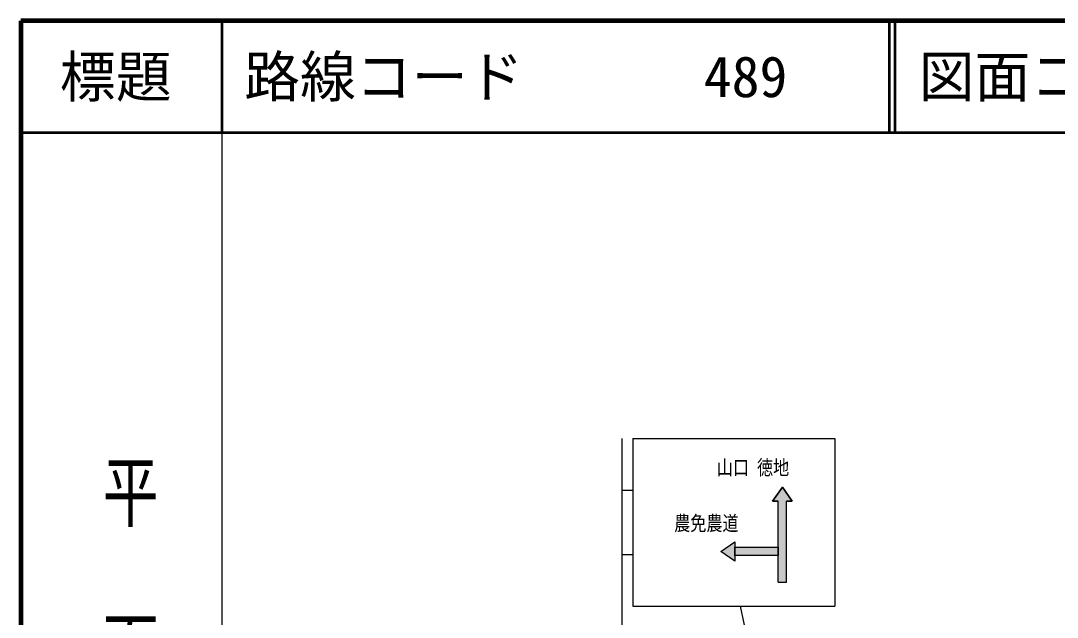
# Model space of a CAD drawing. Units: millimetres at full size, sheet at 1:1000; details may follow other scales. Extents: x 40000 to 680000, y 20000 to 380000.
# Drawn here: x 40000 to 132782, y 326642 to 380000 of the extents above; entities that cross this region are included whole.
import ezdxf
from ezdxf.enums import TextEntityAlignment as Align

# ---------------------------------------------------------------- set-up
doc = ezdxf.new("R2010")
doc.units = ezdxf.units.MM
doc.header["$LTSCALE"] = 1000
for name, color, linetype, lineweight in [('M-STR-STRC', 7, 'Continuous', 25), ('M-TTL', 2, 'Continuous', 140), ('M-TTL-BAND', 7, 'Continuous', 25), ('M-TTL-LINE', 7, 'Continuous', 50)]:
    doc.layers.add(name, color=color, linetype=linetype, lineweight=lineweight)
doc.layers.add('M-TTL-TXT', color=7, linetype='Continuous')
doc.styles.add('@ＭＳ ゴシック', font='')
doc.styles.add('ＭＳ ゴシック', font='')
doc.styles.get('@ＭＳ ゴシック').set_extended_font_data('@MS Gothic')
doc.styles.get('ＭＳ ゴシック').set_extended_font_data('MS Gothic')

msp = doc.modelspace()

# ---------------------------------------------------------------- hatches: boundary and pattern name
at = {"layer": 'M-STR-STRC'}
for points in [[(108551, 337027), (109051, 337027), (108176, 338277), (107301, 337027), (107801, 337027), (107801, 329777), (108551, 329777)], [(103926, 332902), (103926, 333402), (102676, 332527), (103926, 331652), (103926, 332152)], [(102676, 332527), (103926, 331652), (103926, 332152), (103926, 332902), (103926, 333402)], [(107801, 332902), (103926, 332902), (103926, 332152), (107801, 332152)]]:
    msp.add_hatch(color=256, dxfattribs=at).paths.add_polyline_path(points)

# ---------------------------------------------------------------- linework, layer by layer
for p, q in [((93798, 342642), (93798, 325642)), ((94798, 342642), (112870, 342642)), ((94798, 342642), (94798, 327642)), ((112870, 342642), (112870, 327642)), ((93798, 338017), (94798, 338017)), ((107301, 337027), (108176, 338277)), ((108176, 338277), (109051, 337027)), ((107801, 337027), (107301, 337027)), ((107801, 329777), (107801, 337027)), ((108551, 329777), (108551, 337027)), ((109051, 337027), (108551, 337027)), ((102676, 332527), (103926, 333402)), ((103926, 333402), (103926, 331652)), ((93798, 332267), (94798, 332267)), ((103926, 331652), (102676, 332527)), ((107801, 329777), (108551, 329777)), ((94798, 327642), (112870, 327642)), ((112280, 290397), (104432, 327642))]:
    msp.add_line(p, q, dxfattribs=at)
msp.add_lwpolyline([(108551, 337027), (109051, 337027), (108176, 338277), (107301, 337027), (107801, 337027)], dxfattribs=at)
for points in [[(103926, 333402), (103926, 331652), (102676, 332527)], [(103926, 332902), (107801, 332902), (107801, 332152), (103926, 332152)]]:
    msp.add_lwpolyline(points, close=True, dxfattribs=at)
at = {"layer": 'M-TTL'}
for p, q in [((40000, 380000), (40000, 20000)), ((680000, 380000), (40000, 380000))]:
    msp.add_line(p, q, dxfattribs=at)
at = {"layer": 'M-TTL-BAND'}
msp.add_line((58000, 370000), (58000, 20000), dxfattribs=at)
at = {"layer": 'M-TTL-LINE'}
for p, q in [((58000, 380000), (58000, 370000)), ((117750, 380000), (117750, 370000)), ((118250, 380000), (118250, 370000)), ((40000, 370000), (680000, 370000))]:
    msp.add_line(p, q, dxfattribs=at)

# ---------------------------------------------------------------- texts
at = {"layer": 'M-STR-STRC', "style": 'ＭＳ ゴシック', "width": 0.8}
for s, p in [('山口 徳地', (105545, 338978)), ('農免農道', (101374, 333996))]:
    msp.add_text(s, height=1320, dxfattribs=at).set_placement(p, align=Align.BOTTOM_CENTER)
at = {"layer": 'M-TTL-BAND', "style": '@ＭＳ ゴシック', "width": 1.4}
msp.add_text('平  面  図', height=3666, rotation=270, dxfattribs=at).set_placement((49777, 306475), align=Align.MIDDLE_RIGHT)
at = {"layer": 'M-TTL-TXT', "style": 'ＭＳ ゴシック'}
msp.add_text('標題', height=3666, dxfattribs=at).set_placement((48500, 375000), align=Align.MIDDLE_CENTER)
for s, p in [('路線コード', (60000, 375000)), ('489', (101142, 375000)), ('図面コード', (120380, 375000))]:
    msp.add_text(s, height=3666, dxfattribs=at).set_placement(p, align=Align.MIDDLE_LEFT)

doc.saveas('drawing.dxf')
